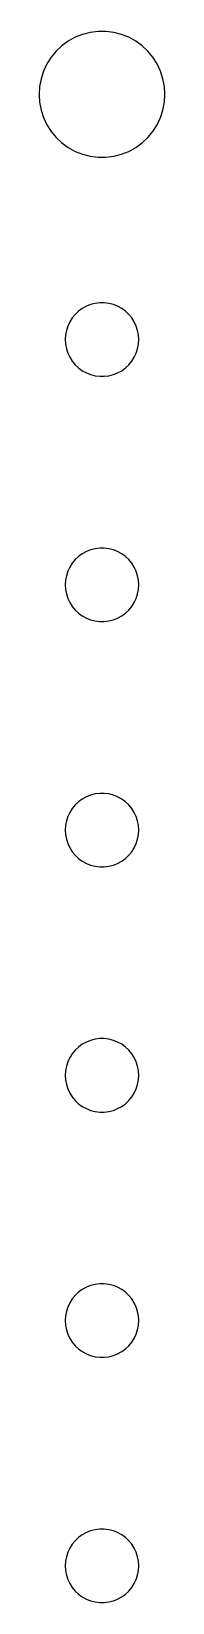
# Model space of a CAD drawing. Header units: metres. Extents: x -2.6 to 2.6, y -1.5 to 62.6.
import ezdxf

# ---------------------------------------------------------------- set-up
doc = ezdxf.new("R2010")
doc.units = ezdxf.units.M

msp = doc.modelspace()

# ---------------------------------------------------------------- linework, layer by layer
for p, q in [((-1.377, 62.17), (-1.639, 61.981)), ((-1.095, 62.326), (-1.377, 62.17)), ((-0.794, 62.445), (-1.095, 62.326)), ((-0.482, 62.525), (-0.794, 62.445)), ((-0.161, 62.566), (-0.482, 62.525)), ((0.161, 62.566), (-0.161, 62.566)), ((0.482, 62.525), (0.161, 62.566)), ((0.794, 62.445), (0.482, 62.525)), ((1.095, 62.326), (0.794, 62.445)), ((1.377, 62.17), (1.095, 62.326)), ((1.639, 61.981), (1.377, 62.17)), ((-2.08, 61.511), (-2.253, 61.238)), ((-1.874, 61.76), (-2.08, 61.511)), ((-1.639, 61.981), (-1.874, 61.76)), ((1.874, 61.76), (1.639, 61.981)), ((2.08, 61.511), (1.874, 61.76)), ((2.253, 61.238), (2.08, 61.511)), ((-2.39, 60.946), (-2.49, 60.639)), ((-2.253, 61.238), (-2.39, 60.946)), ((2.39, 60.946), (2.253, 61.238)), ((2.49, 60.639), (2.39, 60.946)), ((-2.55, 60.322), (-2.571, 60)), ((-2.49, 60.639), (-2.55, 60.322)), ((2.55, 60.322), (2.49, 60.639)), ((2.571, 60), (2.55, 60.322)), ((-2.571, 60), (-2.55, 59.678)), ((-2.55, 59.678), (-2.49, 59.361)), ((2.49, 59.361), (2.55, 59.678)), ((2.55, 59.678), (2.571, 60)), ((-2.49, 59.361), (-2.39, 59.054)), ((-2.39, 59.054), (-2.253, 58.762)), ((2.253, 58.762), (2.39, 59.054)), ((2.39, 59.054), (2.49, 59.361)), ((-2.253, 58.762), (-2.08, 58.489)), ((-2.08, 58.489), (-1.874, 58.24)), ((1.874, 58.24), (2.08, 58.489)), ((2.08, 58.489), (2.253, 58.762)), ((-1.874, 58.24), (-1.639, 58.019)), ((-1.639, 58.019), (-1.377, 57.83)), ((-1.377, 57.83), (-1.095, 57.674)), ((-1.095, 57.674), (-0.794, 57.555)), ((0.794, 57.555), (1.095, 57.674)), ((1.095, 57.674), (1.377, 57.83)), ((1.377, 57.83), (1.639, 58.019)), ((1.639, 58.019), (1.874, 58.24)), ((-0.794, 57.555), (-0.482, 57.475)), ((-0.482, 57.475), (-0.161, 57.434)), ((-0.161, 57.434), (0.161, 57.434)), ((0.161, 57.434), (0.482, 57.475)), ((0.482, 57.475), (0.794, 57.555)), ((-0.804, 51.267), (-0.956, 51.156)), ((-0.639, 51.357), (-0.804, 51.267)), ((-0.464, 51.427), (-0.639, 51.357)), ((-0.281, 51.473), (-0.464, 51.427)), ((-0.094, 51.497), (-0.281, 51.473)), ((0.094, 51.497), (-0.094, 51.497)), ((0.281, 51.473), (0.094, 51.497)), ((0.464, 51.427), (0.281, 51.473)), ((0.639, 51.357), (0.464, 51.427)), ((0.804, 51.267), (0.639, 51.357)), ((0.956, 51.156), (0.804, 51.267)), ((-1.314, 50.723), (-1.395, 50.552)), ((-1.214, 50.882), (-1.314, 50.723)), ((-1.093, 51.027), (-1.214, 50.882)), ((-0.956, 51.156), (-1.093, 51.027)), ((1.093, 51.027), (0.956, 51.156)), ((1.214, 50.882), (1.093, 51.027)), ((1.314, 50.723), (1.214, 50.882)), ((1.395, 50.552), (1.314, 50.723)), ((-1.488, 50.188), (-1.5, 50)), ((-1.5, 50), (-1.488, 49.812)), ((-1.453, 50.373), (-1.488, 50.188)), ((-1.395, 50.552), (-1.453, 50.373)), ((1.453, 50.373), (1.395, 50.552)), ((1.488, 50.188), (1.453, 50.373)), ((1.5, 50), (1.488, 50.188)), ((1.488, 49.812), (1.5, 50)), ((-1.488, 49.812), (-1.453, 49.627)), ((-1.453, 49.627), (-1.395, 49.448)), ((-1.395, 49.448), (-1.314, 49.277)), ((1.314, 49.277), (1.395, 49.448)), ((1.395, 49.448), (1.453, 49.627)), ((1.453, 49.627), (1.488, 49.812)), ((-1.314, 49.277), (-1.214, 49.118)), ((-1.214, 49.118), (-1.093, 48.973)), ((-1.093, 48.973), (-0.956, 48.844)), ((-0.956, 48.844), (-0.804, 48.733)), ((-0.804, 48.733), (-0.639, 48.643)), ((0.639, 48.643), (0.804, 48.733)), ((0.804, 48.733), (0.956, 48.844)), ((0.956, 48.844), (1.093, 48.973)), ((1.093, 48.973), (1.214, 49.118)), ((1.214, 49.118), (1.314, 49.277)), ((-0.639, 48.643), (-0.464, 48.573)), ((-0.464, 48.573), (-0.281, 48.527)), ((-0.281, 48.527), (-0.094, 48.503)), ((-0.094, 48.503), (0.094, 48.503)), ((0.094, 48.503), (0.281, 48.527)), ((0.281, 48.527), (0.464, 48.573)), ((0.464, 48.573), (0.639, 48.643)), ((-1.093, 41.027), (-1.214, 40.882)), ((-0.956, 41.156), (-1.093, 41.027)), ((-0.804, 41.267), (-0.956, 41.156)), ((-0.639, 41.357), (-0.804, 41.267)), ((-0.464, 41.427), (-0.639, 41.357)), ((-0.281, 41.473), (-0.464, 41.427)), ((-0.094, 41.497), (-0.281, 41.473)), ((0.094, 41.497), (-0.094, 41.497)), ((0.281, 41.473), (0.094, 41.497)), ((0.464, 41.427), (0.281, 41.473)), ((0.639, 41.357), (0.464, 41.427)), ((0.804, 41.267), (0.639, 41.357)), ((0.956, 41.156), (0.804, 41.267)), ((1.093, 41.027), (0.956, 41.156)), ((1.214, 40.882), (1.093, 41.027)), ((-1.453, 40.373), (-1.488, 40.188)), ((-1.395, 40.552), (-1.453, 40.373)), ((-1.314, 40.723), (-1.395, 40.552)), ((-1.214, 40.882), (-1.314, 40.723)), ((1.314, 40.723), (1.214, 40.882)), ((1.395, 40.552), (1.314, 40.723)), ((1.453, 40.373), (1.395, 40.552)), ((1.488, 40.188), (1.453, 40.373)), ((-1.488, 40.188), (-1.5, 40)), ((-1.5, 40), (-1.488, 39.812)), ((-1.488, 39.812), (-1.453, 39.627)), ((1.453, 39.627), (1.488, 39.812)), ((1.5, 40), (1.488, 40.188)), ((1.488, 39.812), (1.5, 40)), ((-1.453, 39.627), (-1.395, 39.448)), ((-1.395, 39.448), (-1.314, 39.277)), ((-1.314, 39.277), (-1.214, 39.118)), ((-1.214, 39.118), (-1.093, 38.973)), ((1.093, 38.973), (1.214, 39.118)), ((1.214, 39.118), (1.314, 39.277)), ((1.314, 39.277), (1.395, 39.448)), ((1.395, 39.448), (1.453, 39.627)), ((-1.093, 38.973), (-0.956, 38.844)), ((-0.956, 38.844), (-0.804, 38.733)), ((-0.804, 38.733), (-0.639, 38.643)), ((-0.639, 38.643), (-0.464, 38.573)), ((-0.464, 38.573), (-0.281, 38.527)), ((-0.281, 38.527), (-0.094, 38.503)), ((-0.094, 38.503), (0.094, 38.503)), ((0.094, 38.503), (0.281, 38.527)), ((0.281, 38.527), (0.464, 38.573)), ((0.464, 38.573), (0.639, 38.643)), ((0.639, 38.643), (0.804, 38.733)), ((0.804, 38.733), (0.956, 38.844)), ((0.956, 38.844), (1.093, 38.973)), ((-0.464, 31.427), (-0.639, 31.357)), ((-0.281, 31.473), (-0.464, 31.427)), ((-0.094, 31.497), (-0.281, 31.473)), ((0.094, 31.497), (-0.094, 31.497)), ((0.281, 31.473), (0.094, 31.497)), ((0.464, 31.427), (0.281, 31.473)), ((0.639, 31.357), (0.464, 31.427)), ((-1.214, 30.882), (-1.314, 30.723)), ((-1.093, 31.027), (-1.214, 30.882)), ((-0.956, 31.156), (-1.093, 31.027)), ((-0.804, 31.267), (-0.956, 31.156)), ((-0.639, 31.357), (-0.804, 31.267)), ((0.804, 31.267), (0.639, 31.357)), ((0.956, 31.156), (0.804, 31.267)), ((1.093, 31.027), (0.956, 31.156)), ((1.214, 30.882), (1.093, 31.027)), ((1.314, 30.723), (1.214, 30.882)), ((-1.488, 30.188), (-1.5, 30)), ((-1.453, 30.373), (-1.488, 30.188)), ((-1.395, 30.552), (-1.453, 30.373)), ((-1.314, 30.723), (-1.395, 30.552)), ((1.395, 30.552), (1.314, 30.723)), ((1.453, 30.373), (1.395, 30.552)), ((1.488, 30.188), (1.453, 30.373)), ((1.5, 30), (1.488, 30.188)), ((-1.5, 30), (-1.488, 29.812)), ((-1.488, 29.812), (-1.453, 29.627)), ((-1.453, 29.627), (-1.395, 29.448)), ((1.395, 29.448), (1.453, 29.627)), ((1.453, 29.627), (1.488, 29.812)), ((1.488, 29.812), (1.5, 30)), ((-1.395, 29.448), (-1.314, 29.277)), ((-1.314, 29.277), (-1.214, 29.118)), ((-1.214, 29.118), (-1.093, 28.973)), ((-1.093, 28.973), (-0.956, 28.844)), ((-0.956, 28.844), (-0.804, 28.733)), ((0.804, 28.733), (0.956, 28.844)), ((0.956, 28.844), (1.093, 28.973)), ((1.093, 28.973), (1.214, 29.118)), ((1.214, 29.118), (1.314, 29.277)), ((1.314, 29.277), (1.395, 29.448)), ((-0.804, 28.733), (-0.639, 28.643)), ((-0.639, 28.643), (-0.464, 28.573)), ((-0.464, 28.573), (-0.281, 28.527)), ((-0.281, 28.527), (-0.094, 28.503)), ((-0.094, 28.503), (0.094, 28.503)), ((0.094, 28.503), (0.281, 28.527)), ((0.281, 28.527), (0.464, 28.573)), ((0.464, 28.573), (0.639, 28.643)), ((0.639, 28.643), (0.804, 28.733)), ((-0.956, 21.156), (-1.093, 21.027)), ((-0.804, 21.267), (-0.956, 21.156)), ((-0.639, 21.357), (-0.804, 21.267)), ((-0.464, 21.427), (-0.639, 21.357)), ((-0.281, 21.473), (-0.464, 21.427)), ((-0.094, 21.497), (-0.281, 21.473)), ((0.094, 21.497), (-0.094, 21.497)), ((0.281, 21.473), (0.094, 21.497)), ((0.464, 21.427), (0.281, 21.473)), ((0.639, 21.357), (0.464, 21.427)), ((0.804, 21.267), (0.639, 21.357)), ((0.956, 21.156), (0.804, 21.267)), ((1.093, 21.027), (0.956, 21.156)), ((-1.395, 20.552), (-1.453, 20.373)), ((-1.314, 20.723), (-1.395, 20.552)), ((-1.214, 20.882), (-1.314, 20.723)), ((-1.093, 21.027), (-1.214, 20.882)), ((1.214, 20.882), (1.093, 21.027)), ((1.314, 20.723), (1.214, 20.882)), ((1.395, 20.552), (1.314, 20.723)), ((1.453, 20.373), (1.395, 20.552)), ((-1.488, 20.188), (-1.5, 20)), ((-1.5, 20), (-1.488, 19.812)), ((-1.453, 20.373), (-1.488, 20.188)), ((1.488, 20.188), (1.453, 20.373)), ((1.5, 20), (1.488, 20.188)), ((1.488, 19.812), (1.5, 20)), ((-1.488, 19.812), (-1.453, 19.627)), ((-1.453, 19.627), (-1.395, 19.448)), ((-1.395, 19.448), (-1.314, 19.277)), ((-1.314, 19.277), (-1.214, 19.118)), ((1.214, 19.118), (1.314, 19.277)), ((1.314, 19.277), (1.395, 19.448)), ((1.395, 19.448), (1.453, 19.627)), ((1.453, 19.627), (1.488, 19.812)), ((-1.214, 19.118), (-1.093, 18.973)), ((-1.093, 18.973), (-0.956, 18.844)), ((-0.956, 18.844), (-0.804, 18.733)), ((-0.804, 18.733), (-0.639, 18.643)), ((-0.639, 18.643), (-0.464, 18.573)), ((0.464, 18.573), (0.639, 18.643)), ((0.639, 18.643), (0.804, 18.733)), ((0.804, 18.733), (0.956, 18.844)), ((0.956, 18.844), (1.093, 18.973)), ((1.093, 18.973), (1.214, 19.118)), ((-0.464, 18.573), (-0.281, 18.527)), ((-0.281, 18.527), (-0.094, 18.503)), ((-0.094, 18.503), (0.094, 18.503)), ((0.094, 18.503), (0.281, 18.527)), ((0.281, 18.527), (0.464, 18.573)), ((-1.093, 11.027), (-1.214, 10.882)), ((-0.956, 11.156), (-1.093, 11.027)), ((-0.804, 11.267), (-0.956, 11.156)), ((-0.639, 11.357), (-0.804, 11.267)), ((-0.464, 11.427), (-0.639, 11.357)), ((-0.281, 11.473), (-0.464, 11.427)), ((-0.094, 11.497), (-0.281, 11.473)), ((0.094, 11.497), (-0.094, 11.497)), ((0.281, 11.473), (0.094, 11.497)), ((0.464, 11.427), (0.281, 11.473)), ((0.639, 11.357), (0.464, 11.427)), ((0.804, 11.267), (0.639, 11.357)), ((0.956, 11.156), (0.804, 11.267)), ((1.093, 11.027), (0.956, 11.156)), ((1.214, 10.882), (1.093, 11.027)), ((-1.453, 10.373), (-1.488, 10.188)), ((-1.395, 10.552), (-1.453, 10.373)), ((-1.314, 10.723), (-1.395, 10.552)), ((-1.214, 10.882), (-1.314, 10.723)), ((1.314, 10.723), (1.214, 10.882)), ((1.395, 10.552), (1.314, 10.723)), ((1.453, 10.373), (1.395, 10.552)), ((1.488, 10.188), (1.453, 10.373)), ((-1.488, 10.188), (-1.5, 10)), ((-1.5, 10), (-1.488, 9.812)), ((-1.488, 9.812), (-1.453, 9.627)), ((-1.453, 9.627), (-1.395, 9.448)), ((1.395, 9.448), (1.453, 9.627)), ((1.453, 9.627), (1.488, 9.812)), ((1.5, 10), (1.488, 10.188)), ((1.488, 9.812), (1.5, 10)), ((-1.395, 9.448), (-1.314, 9.277)), ((-1.314, 9.277), (-1.214, 9.118)), ((-1.214, 9.118), (-1.093, 8.973)), ((-1.093, 8.973), (-0.956, 8.844)), ((0.956, 8.844), (1.093, 8.973)), ((1.093, 8.973), (1.214, 9.118)), ((1.214, 9.118), (1.314, 9.277)), ((1.314, 9.277), (1.395, 9.448)), ((-0.956, 8.844), (-0.804, 8.734)), ((-0.804, 8.734), (-0.639, 8.643)), ((-0.639, 8.643), (-0.464, 8.573)), ((-0.464, 8.573), (-0.281, 8.527)), ((-0.281, 8.527), (-0.094, 8.503)), ((-0.094, 8.503), (0.094, 8.503)), ((0.094, 8.503), (0.281, 8.527)), ((0.281, 8.527), (0.464, 8.573)), ((0.464, 8.573), (0.639, 8.643)), ((0.639, 8.643), (0.804, 8.734)), ((0.804, 8.734), (0.956, 8.844)), ((-0.639, 1.357), (-0.804, 1.266)), ((-0.464, 1.427), (-0.639, 1.357)), ((-0.281, 1.473), (-0.464, 1.427)), ((-0.094, 1.497), (-0.281, 1.473)), ((0.094, 1.497), (-0.094, 1.497)), ((0.281, 1.473), (0.094, 1.497)), ((0.464, 1.427), (0.281, 1.473)), ((0.639, 1.357), (0.464, 1.427)), ((0.804, 1.266), (0.639, 1.357)), ((-1.314, 0.723), (-1.395, 0.552)), ((-1.214, 0.882), (-1.314, 0.723)), ((-1.093, 1.027), (-1.214, 0.882)), ((-0.956, 1.156), (-1.093, 1.027)), ((-0.804, 1.266), (-0.956, 1.156)), ((0.956, 1.156), (0.804, 1.266)), ((1.093, 1.027), (0.956, 1.156)), ((1.214, 0.882), (1.093, 1.027)), ((1.314, 0.723), (1.214, 0.882)), ((1.395, 0.552), (1.314, 0.723)), ((-1.488, 0.188), (-1.5, 0)), ((-1.5, 0), (-1.488, -0.188)), ((-1.453, 0.373), (-1.488, 0.188)), ((-1.395, 0.552), (-1.453, 0.373)), ((1.453, 0.373), (1.395, 0.552)), ((1.488, 0.188), (1.453, 0.373)), ((1.5, 0), (1.488, 0.188)), ((1.488, -0.188), (1.5, 0)), ((-1.488, -0.188), (-1.453, -0.373)), ((-1.453, -0.373), (-1.395, -0.552)), ((-1.395, -0.552), (-1.314, -0.723)), ((1.314, -0.723), (1.395, -0.552)), ((1.395, -0.552), (1.453, -0.373)), ((1.453, -0.373), (1.488, -0.188)), ((-1.314, -0.723), (-1.214, -0.882)), ((-1.214, -0.882), (-1.093, -1.027)), ((-1.093, -1.027), (-0.956, -1.156)), ((-0.956, -1.156), (-0.804, -1.266)), ((-0.804, -1.266), (-0.639, -1.357)), ((0.639, -1.357), (0.804, -1.266)), ((0.804, -1.266), (0.956, -1.156)), ((0.956, -1.156), (1.093, -1.027)), ((1.093, -1.027), (1.214, -0.882)), ((1.214, -0.882), (1.314, -0.723)), ((-0.639, -1.357), (-0.464, -1.427)), ((-0.464, -1.427), (-0.281, -1.473)), ((-0.281, -1.473), (-0.094, -1.497)), ((-0.094, -1.497), (0.094, -1.497)), ((0.094, -1.497), (0.281, -1.473)), ((0.281, -1.473), (0.464, -1.427)), ((0.464, -1.427), (0.639, -1.357))]:
    msp.add_line(p, q)

doc.saveas('drawing.dxf')
